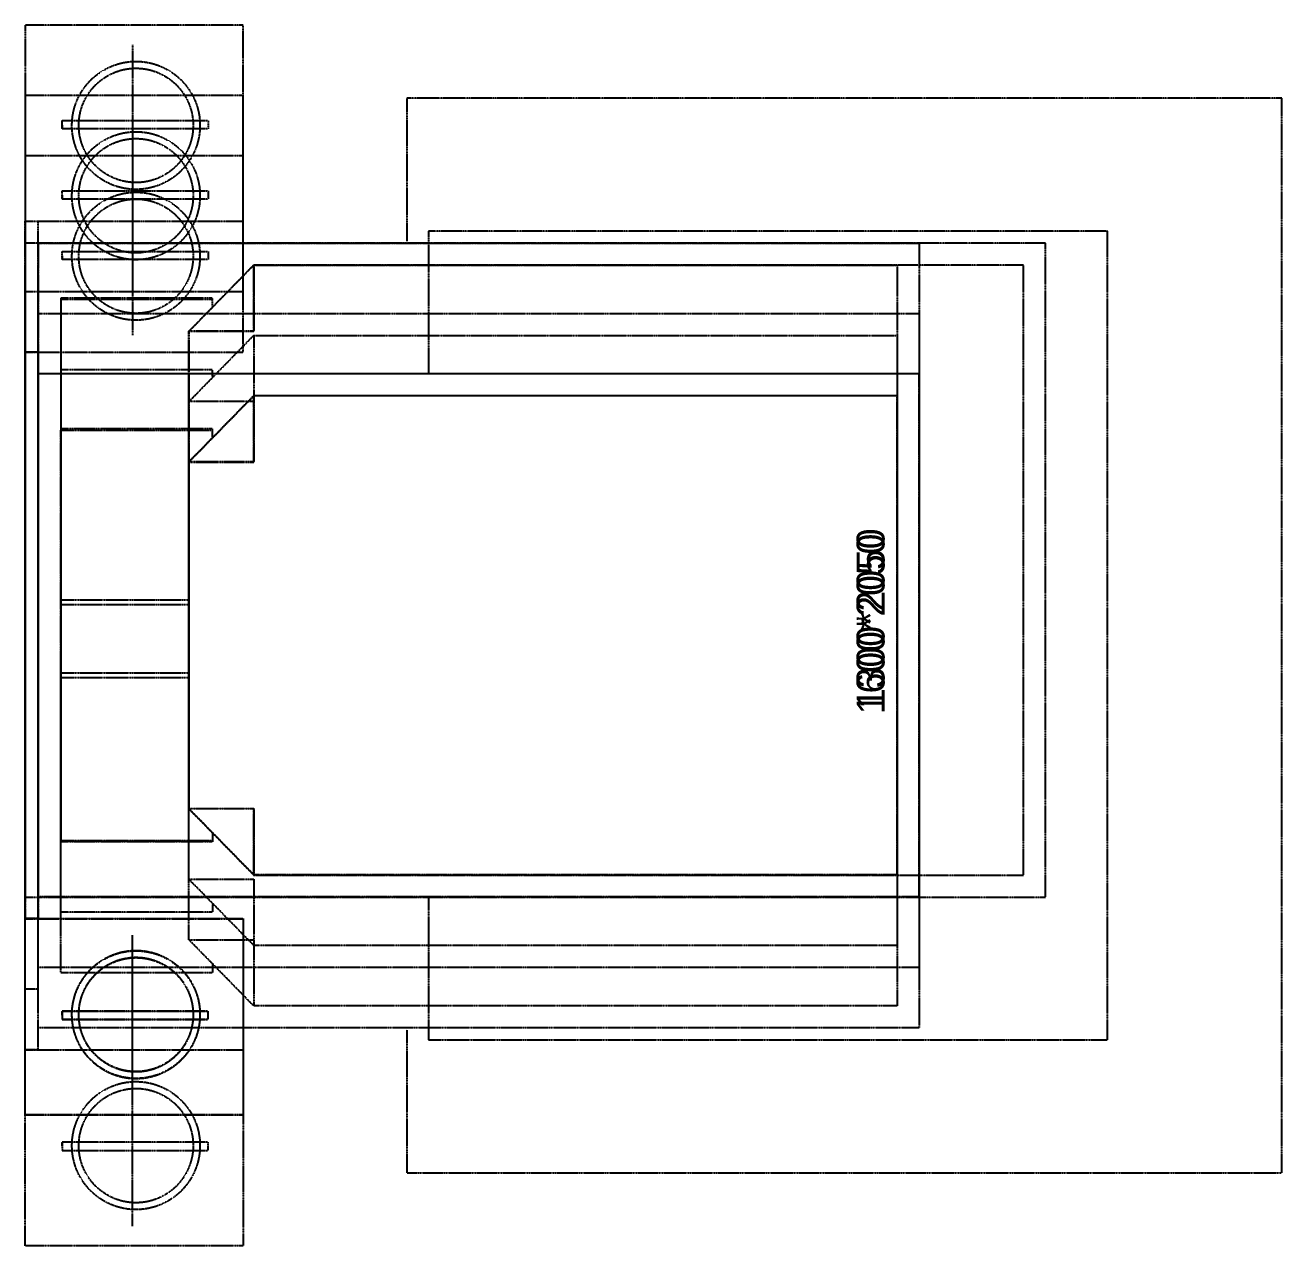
# Model space of a CAD drawing. Header units: millimetres. Extents: x -297 to 39764, y -29258 to 20315.
# Drawn here: x 34698 to 37580, y 4138 to 6938 of the extents above; entities that cross this region are included whole.
import ezdxf

# ---------------------------------------------------------------- set-up
doc = ezdxf.new("R2010")
doc.units = ezdxf.units.MM
doc.linetypes.add('DASH', pattern=[0.35, 0.25, -0.1])
doc.layers.add('P-平面灯具', color=203, linetype='Continuous')
doc.layers.add('Y-移动家具', color=141, linetype='Continuous')
doc.styles.add('CCD-HB', font='hbsmall.shx')

msp = doc.modelspace()

# ---------------------------------------------------------------- linework, layer by layer
at = {"layer": 'P-平面灯具', "color": 250, "linetype": 'DASH', "ltscale": 0.5}
for p, q in [((34943.8, 6892.2, 0), (34943.8, 6525.9, 0)), ((34943.8, 6892.2, 0), (34943.8, 6525.9, 0)), ((34782.8, 6699.6, 0), (34782.8, 6718.6, 0)), ((34782.8, 6718.6, 0), (35117.5, 6718.6, 0)), ((34782.8, 6699.6, 0), (34782.8, 6718.6, 0)), ((34782.8, 6718.6, 0), (35117.5, 6718.6, 0)), ((34943.8, 6731, 0), (34943.8, 6364.7, 0)), ((35117.5, 6718.6, 0), (35117.5, 6699.6, 0)), ((35117.5, 6718.6, 0), (35117.5, 6699.6, 0)), ((34782.8, 6709.1, 0), (34782.8, 6699.6, 0)), ((34782.8, 6709.1, 0), (34782.8, 6699.6, 0)), ((35117.5, 6699.6, 0), (34782.8, 6699.6, 0)), ((35117.5, 6699.6, 0), (34782.8, 6699.6, 0)), ((34943.8, 6592.2, 0), (34943.8, 6225.9, 0)), ((34782.8, 6538.3, 0), (34782.8, 6557.3, 0)), ((34782.8, 6557.3, 0), (35117.5, 6557.3, 0)), ((34782.8, 6547.8, 0), (34782.8, 6538.3, 0)), ((35117.5, 6557.3, 0), (35117.5, 6538.3, 0)), ((35117.5, 6538.3, 0), (34782.8, 6538.3, 0)), ((34782.8, 6399.6, 0), (34782.8, 6418.6, 0)), ((34782.8, 6418.6, 0), (35117.5, 6418.6, 0)), ((34782.8, 6409.1, 0), (34782.8, 6399.6, 0)), ((35117.5, 6399.6, 0), (34782.8, 6399.6, 0)), ((35117.5, 6418.6, 0), (35117.5, 6399.6, 0)), ((34943.8, 4483.6, 0), (34943.8, 4849.9, 0)), ((34943.8, 4482.8, 0), (34943.8, 4849.1, 0)), ((34782.8, 4666.7, 0), (34782.8, 4676.2, 0)), ((35117.5, 4676.2, 0), (34782.8, 4676.2, 0)), ((34782.8, 4676.2, 0), (34782.8, 4657.2, 0)), ((34782.8, 4665.9, 0), (34782.8, 4675.4, 0)), ((35117.5, 4675.4, 0), (34782.8, 4675.4, 0)), ((34782.8, 4675.4, 0), (34782.8, 4656.5, 0)), ((35117.5, 4657.2, 0), (35117.5, 4676.2, 0)), ((35117.5, 4656.5, 0), (35117.5, 4675.4, 0)), ((34782.8, 4657.2, 0), (35117.5, 4657.2, 0)), ((34782.8, 4656.5, 0), (35117.5, 4656.5, 0)), ((34943.8, 4182.8, 0), (34943.8, 4549.1, 0)), ((34782.8, 4365.9, 0), (34782.8, 4375.4, 0)), ((35117.5, 4375.4, 0), (34782.8, 4375.4, 0)), ((34782.8, 4375.4, 0), (34782.8, 4356.5, 0)), ((34782.8, 4356.5, 0), (35117.5, 4356.5, 0)), ((35117.5, 4356.5, 0), (35117.5, 4375.4, 0))]:
    msp.add_line(p, q, dxfattribs=at)
at = {"layer": 'P-平面灯具', "linetype": 'DASH', "ltscale": 0.5}
for centre in [(34951.7, 6707.5, 0), (34951.7, 6707.5, 0), (34951.7, 6546.2, 0), (34951.7, 6407.5, 0), (34951.7, 4668.3, 0), (34951.7, 4667.5, 0), (34951.7, 4367.5, 0)]:
    msp.add_circle(centre, 146.8, dxfattribs=at)
at = {"layer": 'P-平面灯具', "color": 250, "linetype": 'DASH', "ltscale": 0.5}
for centre in [(34951.7, 6707.5, 0), (34951.7, 6707.5, 0), (34951.7, 6546.2, 0), (34951.7, 6407.5, 0), (34951.7, 4668.3, 0), (34951.7, 4667.5, 0), (34951.7, 4367.5, 0)]:
    msp.add_circle(centre, 131.1, dxfattribs=at)
at = {"layer": 'Y-移动家具', "linetype": 'DASH', "ltscale": 0.5}
for p, q in [((35197.6, 6937.5, 0), (34697.5, 6937.5, 0)), ((34697.5, 6937.5, 0), (34697.5, 6487.5, 0)), ((35197.6, 6937.5, 0), (34697.5, 6937.5, 0)), ((34697.5, 6937.5, 0), (34697.5, 6487.5, 0)), ((35197.6, 6487.5, 0), (35197.6, 6937.5, 0)), ((35197.6, 6487.5, 0), (35197.6, 6937.5, 0)), ((35197.6, 6776.2, 0), (34697.5, 6776.2, 0)), ((34697.5, 6776.2, 0), (34697.5, 6326.2, 0)), ((35197.6, 6326.2, 0), (35197.6, 6776.2, 0)), ((35197.6, 6637.5, 0), (34697.5, 6637.5, 0)), ((34697.5, 6637.5, 0), (34697.5, 6187.5, 0)), ((35197.6, 6187.5, 0), (35197.6, 6637.5, 0)), ((34697.5, 4587.5, 0), (34697.5, 6487.5, 0)), ((34697.5, 6487.5, 0), (34727.5, 6487.5, 0)), ((34697.5, 6487.5, 0), (35197.6, 6487.5, 0)), ((34697.5, 4587.5, 0), (34697.5, 6487.5, 0)), ((34697.5, 6487.5, 0), (34727.5, 6487.5, 0)), ((34697.5, 6487.5, 0), (35197.6, 6487.5, 0)), ((34727.5, 4587.5, 0), (34727.5, 6487.5, 0)), ((34727.5, 4587.5, 0), (34727.5, 6487.5, 0)), ((34697.5, 6437.5, 0), (34697.5, 4937.5, 0)), ((34727.5, 6437.5, 0), (34697.5, 6437.5, 0)), ((34727.5, 6437.5, 0), (36747.5, 6437.5, 0)), ((34727.5, 6437.5, 0), (34727.5, 4937.5, 0)), ((37037.5, 6437.5, 0), (34727.5, 6437.5, 0)), ((34727.5, 6437.5, 0), (36747.5, 6437.5, 0)), ((36747.5, 6437.5, 0), (36747.5, 4637.5, 0)), ((36747.5, 6437.5, 0), (36747.5, 4637.5, 0)), ((37037.5, 4937.5, 0), (37037.5, 6437.5, 0)), ((34697.5, 4726.2, 0), (34697.5, 6326.2, 0)), ((34697.5, 6326.2, 0), (34727.5, 6326.2, 0)), ((34697.5, 6326.2, 0), (35197.6, 6326.2, 0)), ((34727.5, 4726.2, 0), (34727.5, 6326.2, 0)), ((34727.5, 6276.2, 0), (36747.5, 6276.2, 0)), ((36747.5, 6276.2, 0), (36747.5, 4776.2, 0)), ((34697.5, 4888.3, 0), (34697.5, 6188.3, 0)), ((34697.5, 6188.3, 0), (34727.5, 6188.3, 0)), ((34697.5, 6187.5, 0), (34697.5, 4887.5, 0)), ((34727.5, 6187.5, 0), (34697.5, 6187.5, 0)), ((34697.5, 6187.5, 0), (35197.6, 6187.5, 0)), ((34727.5, 4888.3, 0), (34727.5, 6188.3, 0)), ((34727.5, 6187.5, 0), (34727.5, 4887.5, 0)), ((34727.5, 6138.3, 0), (36747.5, 6138.3, 0)), ((36747.5, 6137.5, 0), (34727.5, 6137.5, 0)), ((36747.5, 6138.3, 0), (36747.5, 4938.3, 0)), ((36747.5, 4937.5, 0), (36747.5, 6137.5, 0)), ((34697.5, 4937.5, 0), (34727.5, 4937.5, 0)), ((36747.5, 4938.3, 0), (34727.5, 4938.3, 0)), ((34727.5, 4937.5, 0), (36747.5, 4937.5, 0)), ((34727.5, 4937.5, 0), (37037.5, 4937.5, 0)), ((34727.5, 4888.3, 0), (34697.5, 4888.3, 0)), ((34697.5, 4438.3, 0), (34697.5, 4888.3, 0)), ((34697.5, 4888.3, 0), (35197.6, 4888.3, 0)), ((34697.5, 4887.5, 0), (34727.5, 4887.5, 0)), ((34697.5, 4437.5, 0), (34697.5, 4887.5, 0)), ((34697.5, 4887.5, 0), (35197.6, 4887.5, 0)), ((35197.6, 4888.3, 0), (35197.6, 4438.3, 0)), ((35197.6, 4887.5, 0), (35197.6, 4437.5, 0)), ((36747.5, 4776.2, 0), (34727.5, 4776.2, 0)), ((34727.5, 4726.2, 0), (34697.5, 4726.2, 0)), ((36747.5, 4637.5, 0), (34727.5, 4637.5, 0)), ((36747.5, 4637.5, 0), (34727.5, 4637.5, 0)), ((34727.5, 4587.5, 0), (34697.5, 4587.5, 0)), ((34697.5, 4137.5, 0), (34697.5, 4587.5, 0)), ((34697.5, 4587.5, 0), (35197.6, 4587.5, 0)), ((34727.5, 4587.5, 0), (34697.5, 4587.5, 0)), ((35197.6, 4587.5, 0), (35197.6, 4137.5, 0)), ((35197.6, 4438.3, 0), (34697.5, 4438.3, 0)), ((35197.6, 4437.5, 0), (34697.5, 4437.5, 0)), ((35197.6, 4137.5, 0), (34697.5, 4137.5, 0))]:
    msp.add_line(p, q, dxfattribs=at)
at = {"layer": 'Y-移动家具', "color": 250, "linetype": 'DASH', "ltscale": 0.5}
for p, q in [((35073.3, 6235.4, 0), (35221.7, 6387, 0)), ((35221.7, 6387, 0), (35073.3, 6235.4, 0)), ((35073.3, 6235.4, 0), (35221.7, 6387, 0)), ((35221.7, 6387, 0), (36697, 6387, 0)), ((35221.7, 6387, 0), (35221.7, 6235.4, 0)), ((36987, 6387, 0), (35221.7, 6387, 0)), ((35221.7, 6235.4, 0), (35221.7, 6387, 0)), ((35221.7, 6387, 0), (36697, 6387, 0)), ((35221.7, 6387, 0), (35221.7, 6235.4, 0)), ((36697, 6387, 0), (36697, 4688, 0)), ((36697, 6387, 0), (36697, 4688, 0)), ((36987, 4988, 0), (36987, 6387, 0)), ((35127, 6311.2, 0), (34779.6, 6311.2, 0)), ((34779.6, 6311.2, 0), (34779.6, 5067, 0)), ((35127, 6308, 0), (34779.6, 6308, 0)), ((34779.6, 6308, 0), (34779.6, 5619.6, 0)), ((35127, 6308, 0), (34779.6, 6308, 0)), ((34779.6, 6308, 0), (34779.6, 5619.6, 0)), ((35127, 6292.2, 0), (35127, 6311.2, 0)), ((35127, 6292.2, 0), (35127, 6308, 0)), ((35127, 6292.2, 0), (35127, 6308, 0)), ((35073.3, 4839.6, 0), (35073.3, 6235.4, 0)), ((35221.7, 6235.4, 0), (35073.3, 6235.4, 0)), ((35073.3, 6235.4, 0), (35221.7, 6235.4, 0)), ((35073.3, 6235.4, 0), (35073.3, 5139.6, 0)), ((35073.3, 4839.6, 0), (35073.3, 6235.4, 0)), ((35221.7, 6235.4, 0), (35073.3, 6235.4, 0)), ((35073.3, 6074.1, 0), (35221.7, 6225.7, 0)), ((35221.7, 6225.7, 0), (36697, 6225.7, 0)), ((35221.7, 6225.7, 0), (35221.7, 6074.1, 0)), ((36697, 6225.7, 0), (36697, 4826.8, 0)), ((35127, 6146.8, 0), (34779.6, 6146.8, 0)), ((34779.6, 6146.8, 0), (34779.6, 5608.3, 0)), ((35127, 6131, 0), (35127, 6146.8, 0)), ((35073.3, 5936.2, 0), (35221.7, 6087.8, 0)), ((35221.7, 6087, 0), (35073.3, 5935.4, 0)), ((35221.7, 6087.8, 0), (36697, 6087.8, 0)), ((35221.7, 6087.8, 0), (35221.7, 5936.2, 0)), ((36697, 6087, 0), (35221.7, 6087, 0)), ((35221.7, 5935.4, 0), (35221.7, 6087, 0)), ((36697, 6087.8, 0), (36697, 4988.8, 0)), ((36697, 4988, 0), (36697, 6087, 0)), ((35073.3, 4978.3, 0), (35073.3, 6074.1, 0)), ((35221.7, 6074.1, 0), (35073.3, 6074.1, 0)), ((35127, 6011.2, 0), (34779.6, 6011.2, 0)), ((34779.6, 6011.2, 0), (34779.6, 5067, 0)), ((34779.6, 5064.6, 0), (34779.6, 6008.8, 0)), ((34779.6, 6008.8, 0), (35127, 6008.8, 0)), ((35127, 5992.2, 0), (35127, 6011.2, 0)), ((35127, 5993, 0), (35127, 6008.8, 0)), ((35073.3, 5140.4, 0), (35073.3, 5936.2, 0)), ((35221.7, 5936.2, 0), (35073.3, 5936.2, 0)), ((35073.3, 5935.4, 0), (35221.7, 5935.4, 0)), ((35073.3, 5935.4, 0), (35073.3, 5139.6, 0)), ((34779.6, 5619.6, 0), (35073.3, 5619.6, 0)), ((34779.6, 5619.6, 0), (35073.3, 5619.6, 0)), ((34779.6, 5608.3, 0), (35073.3, 5608.3, 0)), ((34779.6, 4763.8, 0), (34779.6, 5452.2, 0)), ((34779.6, 5452.2, 0), (35073.3, 5452.2, 0)), ((34779.6, 4763.8, 0), (34779.6, 5452.2, 0)), ((34779.6, 5452.2, 0), (35073.3, 5452.2, 0)), ((34779.6, 4902.6, 0), (34779.6, 5441, 0)), ((34779.6, 5441, 0), (35073.3, 5441, 0)), ((35073.3, 5140.4, 0), (35221.7, 5140.4, 0)), ((35221.7, 4988.8, 0), (35073.3, 5140.4, 0)), ((35073.3, 5139.6, 0), (35221.7, 4988, 0)), ((35221.7, 5139.6, 0), (35073.3, 5139.6, 0)), ((35073.3, 5139.6, 0), (35221.7, 4988, 0)), ((35221.7, 5139.6, 0), (35073.3, 5139.6, 0)), ((35221.7, 5140.4, 0), (35221.7, 4988.8, 0)), ((35221.7, 4988, 0), (35221.7, 5139.6, 0)), ((35221.7, 4988, 0), (35221.7, 5139.6, 0)), ((35127, 5083.6, 0), (35127, 5064.6, 0)), ((35127, 5082.8, 0), (35127, 5067, 0)), ((35127, 5082.8, 0), (35127, 5067, 0)), ((34779.6, 5067, 0), (35127, 5067, 0)), ((34779.6, 5067, 0), (35127, 5067, 0)), ((35127, 5064.6, 0), (34779.6, 5064.6, 0)), ((36697, 4988.8, 0), (35221.7, 4988.8, 0)), ((35221.7, 4988, 0), (36697, 4988, 0)), ((35221.7, 4988, 0), (36987, 4988, 0)), ((35073.3, 4978.3, 0), (35221.7, 4978.3, 0)), ((35221.7, 4826.8, 0), (35073.3, 4978.3, 0)), ((35221.7, 4978.3, 0), (35221.7, 4826.8, 0)), ((35127, 4902.6, 0), (34779.6, 4902.6, 0)), ((35127, 4921.5, 0), (35127, 4902.6, 0)), ((35073.3, 4839.6, 0), (35221.7, 4839.6, 0)), ((35221.7, 4688, 0), (35073.3, 4839.6, 0)), ((35073.3, 4839.6, 0), (35221.7, 4839.6, 0)), ((35221.7, 4688, 0), (35073.3, 4839.6, 0)), ((35221.7, 4839.6, 0), (35221.7, 4688, 0)), ((35221.7, 4839.6, 0), (35221.7, 4688, 0)), ((36697, 4826.8, 0), (35221.7, 4826.8, 0)), ((35127, 4763.8, 0), (34779.6, 4763.8, 0)), ((35127, 4763.8, 0), (34779.6, 4763.8, 0)), ((35127, 4782.8, 0), (35127, 4763.8, 0)), ((35127, 4782.8, 0), (35127, 4763.8, 0)), ((36697, 4688, 0), (35221.7, 4688, 0)), ((36697, 4688, 0), (35221.7, 4688, 0))]:
    msp.add_line(p, q, dxfattribs=at)
at = {"layer": 'Y-移动家具', "color": 250, "linetype": 'DASH', "ltscale": 0.5, "elevation": 0}
for points in [[(35572.6, 4632.8), (35572.6, 4305.3), (37579.6, 4305.3), (37579.6, 6769.8), (35572.6, 6769.8), (35572.6, 6442.2)], [(35622.6, 4937.5), (35622.6, 4610), (37179.6, 4610), (37179.6, 6465), (35622.6, 6465), (35622.6, 6137.5)]]:
    msp.add_lwpolyline(points, dxfattribs=at)

# ---------------------------------------------------------------- texts
at = {"layer": 'Y-移动家具', "color": 250, "linetype": 'DASH', "ltscale": 0.5, "char_height": 64, "attachment_point": 9, "rotation": 90, "style": 'CCD-HB'}
for s, insert in [('1300*2050', (36669.3, 5783.1, 0)), ('1600*2050', (36669.3, 5771.1, 0))]:
    msp.add_mtext_dynamic_manual_height_columns(s, width=244.849, gutter_width=1750, heights=[0], dxfattribs=dict(at, insert=insert))

doc.saveas('drawing.dxf')
